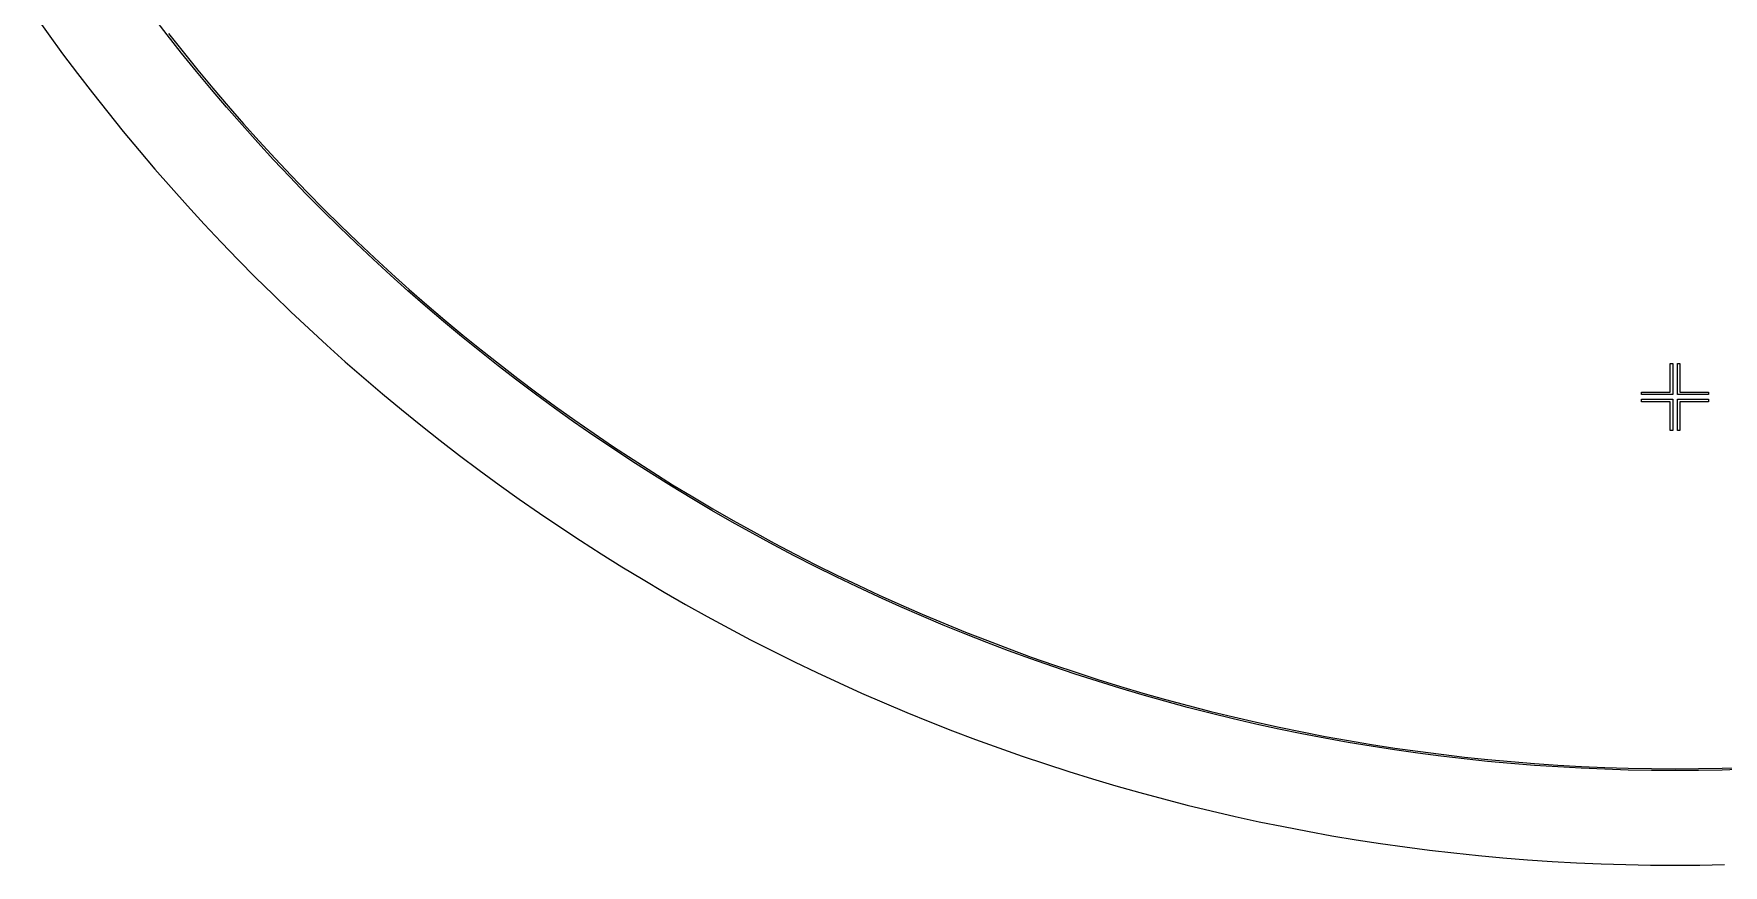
# Model space of a CAD drawing. Extents: x -18 to 85, y -20 to 85.
# Drawn here: x -10.67 to 33.51, y -20.25 to 1.5 of the extents above; entities that cross this region are included whole.
import ezdxf

# ---------------------------------------------------------------- set-up
doc = ezdxf.new("R2010")
doc.units = 0

msp = doc.modelspace()

# ---------------------------------------------------------------- linework, layer by layer
for p, q in [((-10.6732, 2.02008), (-10.299, 1.49562)), ((-7.18703, 1.47305), (-7.56174, 1.95932)), ((-10.299, 1.49562), (-9.9184, 0.9758)), ((-6.80638, 0.99141), (-7.18703, 1.47305)), ((-7.14761, 1.50381), (-6.76733, 1.02266)), ((-9.9184, 0.9758), (-9.53143, 0.46068)), ((-6.41985, 0.51448), (-6.80638, 0.99141)), ((-6.76733, 1.02266), (-6.3812, 0.5462)), ((-9.53143, 0.46068), (-9.13818, -0.04965)), ((-6.02748, 0.04233), (-6.41985, 0.51448)), ((-6.3812, 0.5462), (-5.98923, 0.07452)), ((-5.62936, -0.42497), (-6.02748, 0.04233)), ((-5.98923, 0.07452), (-5.59151, -0.3923)), ((-9.13818, -0.04965), (-8.73869, -0.55512)), ((-5.22554, -0.88734), (-5.62936, -0.42497)), ((-5.59151, -0.3923), (-5.18808, -0.85422)), ((-8.73869, -0.55512), (-8.33304, -1.05565)), ((-5.18808, -0.85422), (-4.77902, -1.31116)), ((-8.33304, -1.05565), (-7.92128, -1.55115)), ((-4.81607, -1.34473), (-5.22554, -0.88734)), ((-4.77902, -1.31116), (-4.3644, -1.76303)), ((-7.92128, -1.55115), (-7.50346, -2.04156)), ((-4.40103, -1.79706), (-4.81607, -1.34473)), ((-4.3644, -1.76303), (-3.94424, -2.20978)), ((-7.50346, -2.04156), (-7.07965, -2.52682)), ((-3.98045, -2.24426), (-4.40103, -1.79706)), ((-7.07965, -2.52682), (-6.64993, -3.00684)), ((-3.55443, -2.68626), (-3.98045, -2.24426)), ((-3.94424, -2.20978), (-3.51865, -2.65135)), ((-6.64993, -3.00684), (-6.21434, -3.48155)), ((-3.12302, -3.12302), (-3.55443, -2.68626)), ((-3.51865, -2.65135), (-3.08766, -3.08766)), ((-3.08766, -3.08766), (-2.65135, -3.51865)), ((-6.21434, -3.48155), (-5.77296, -3.95087)), ((-2.68626, -3.55443), (-3.12302, -3.12302)), ((-2.65135, -3.51865), (-2.20978, -3.94424)), ((-5.77296, -3.95087), (-5.32587, -4.41475)), ((-2.24426, -3.98045), (-2.68626, -3.55443)), ((-2.20978, -3.94424), (-1.76303, -4.3644)), ((-5.32587, -4.41475), (-4.87311, -4.87311)), ((-1.79706, -4.40103), (-2.24426, -3.98045)), ((-1.34473, -4.81607), (-1.79706, -4.40103)), ((-1.76303, -4.3644), (-1.31116, -4.77902)), ((-0.88734, -5.22554), (-1.34473, -4.81607)), ((-1.31116, -4.77902), (-0.85422, -5.18808)), ((-4.87311, -4.87311), (-4.41475, -5.32587)), ((-0.42497, -5.62936), (-0.88734, -5.22554)), ((-0.85422, -5.18808), (-0.3923, -5.59151)), ((-4.41475, -5.32587), (-3.95087, -5.77296)), ((0.04233, -6.02748), (-0.42497, -5.62936)), ((-0.3923, -5.59151), (0.07452, -5.98923)), ((-3.95087, -5.77296), (-3.48155, -6.21434)), ((0.51448, -6.41985), (0.04233, -6.02748)), ((0.07452, -5.98923), (0.5462, -6.3812)), ((-3.48155, -6.21434), (-3.00684, -6.64993)), ((0.99141, -6.80638), (0.51448, -6.41985)), ((0.5462, -6.3812), (1.02266, -6.76733)), ((-3.00684, -6.64993), (-2.52682, -7.07965)), ((1.47305, -7.18703), (0.99141, -6.80638)), ((1.02266, -6.76733), (1.50381, -7.14761)), ((-2.52682, -7.07965), (-2.04156, -7.50346)), ((-2.04156, -7.50346), (-1.55115, -7.92128)), ((1.95932, -7.56174), (1.47305, -7.18703)), ((1.50381, -7.14761), (1.98959, -7.52194)), ((32.125, -7.875), (32.125, -7.125)), ((32.125, -7.125), (32.1875, -7.125)), ((32.1875, -7.125), (32.1875, -7.9375)), ((32.3125, -7.9375), (32.3125, -7.125)), ((32.3125, -7.125), (32.375, -7.125)), ((32.375, -7.125), (32.375, -7.875)), ((-1.55115, -7.92128), (-1.05565, -8.33304)), ((2.45015, -7.93045), (1.95932, -7.56174)), ((1.98959, -7.52194), (2.47993, -7.89029)), ((2.94547, -8.29312), (2.45015, -7.93045)), ((2.47993, -7.89029), (2.97476, -8.25259)), ((31.375, -7.9375), (31.375, -7.875)), ((31.375, -7.875), (32.125, -7.875)), ((32.1875, -7.9375), (31.375, -7.9375)), ((33.125, -7.9375), (32.3125, -7.9375)), ((32.375, -7.875), (33.125, -7.875)), ((33.125, -7.875), (33.125, -7.9375)), ((-1.05565, -8.33304), (-0.55512, -8.73869)), ((3.44521, -8.64967), (2.94547, -8.29312)), ((2.97476, -8.25259), (3.474, -8.6088)), ((31.375, -8.125), (31.375, -8.0625)), ((31.375, -8.0625), (32.1875, -8.0625)), ((32.125, -8.125), (31.375, -8.125)), ((32.125, -8.875), (32.125, -8.125)), ((32.1875, -8.0625), (32.1875, -8.875)), ((32.3125, -8.875), (32.3125, -8.0625)), ((32.3125, -8.0625), (33.125, -8.0625)), ((33.125, -8.125), (32.375, -8.125)), ((32.375, -8.125), (32.375, -8.875)), ((33.125, -8.0625), (33.125, -8.125)), ((-0.55512, -8.73869), (-0.04965, -9.13818)), ((3.94928, -9.00008), (3.44521, -8.64967)), ((3.474, -8.6088), (3.97755, -8.95885)), ((-0.04965, -9.13818), (0.46068, -9.53143)), ((4.45761, -9.34427), (3.94928, -9.00008)), ((3.97755, -8.95885), (4.48538, -9.30269)), ((32.1875, -8.875), (32.125, -8.875)), ((32.375, -8.875), (32.3125, -8.875)), ((0.46068, -9.53143), (0.9758, -9.9184)), ((4.97012, -9.68219), (4.45761, -9.34427)), ((4.48538, -9.30269), (4.99739, -9.64027)), ((5.48676, -10.0138), (4.97012, -9.68219)), ((4.99739, -9.64027), (5.5135, -9.97156)), ((0.9758, -9.9184), (1.49562, -10.299)), ((6.0074, -10.339), (5.48676, -10.0138)), ((5.5135, -9.97156), (6.03363, -10.2965)), ((1.49562, -10.299), (2.02008, -10.6732)), ((6.53201, -10.6579), (6.0074, -10.339)), ((6.03363, -10.2965), (6.55772, -10.615)), ((2.02008, -10.6732), (2.54909, -11.0409)), ((2.54909, -11.0409), (3.08257, -11.4021)), ((7.0605, -10.9702), (6.53201, -10.6579)), ((6.55772, -10.615), (7.08568, -10.927)), ((7.59277, -11.2761), (7.0605, -10.9702)), ((7.08568, -10.927), (7.61742, -11.2326)), ((3.08257, -11.4021), (3.62044, -11.7568)), ((8.12877, -11.5754), (7.59277, -11.2761)), ((7.61742, -11.2326), (8.15288, -11.5316)), ((3.62044, -11.7568), (4.16263, -12.1048)), ((8.66838, -11.8681), (8.12877, -11.5754)), ((8.15288, -11.5316), (8.69196, -11.824)), ((9.21156, -12.1542), (8.66838, -11.8681)), ((8.69196, -11.824), (9.23459, -12.1098)), ((4.16263, -12.1048), (4.70905, -12.4461)), ((9.75819, -12.4335), (9.21156, -12.1542)), ((9.23459, -12.1098), (9.78069, -12.3889)), ((4.70905, -12.4461), (5.25961, -12.7807)), ((5.25961, -12.7807), (5.81424, -13.1086)), ((10.3082, -12.7062), (9.75819, -12.4335)), ((9.78069, -12.3889), (10.3302, -12.6613)), ((10.8616, -12.9721), (10.3082, -12.7062)), ((10.3302, -12.6613), (10.8829, -12.9269)), ((5.81424, -13.1086), (6.37285, -13.4296)), ((11.4181, -13.2311), (10.8616, -12.9721)), ((10.8829, -12.9269), (11.4389, -13.1857)), ((11.9778, -13.4833), (11.4181, -13.2311)), ((11.4389, -13.1857), (11.9981, -13.4376)), ((6.37285, -13.4296), (6.93536, -13.7437)), ((12.5406, -13.7287), (11.9778, -13.4833)), ((11.9981, -13.4376), (12.5603, -13.6827)), ((12.5603, -13.6827), (13.1254, -13.9209)), ((6.93536, -13.7437), (7.50168, -14.0509)), ((7.50168, -14.0509), (8.07173, -14.3511)), ((13.1063, -13.9671), (12.5406, -13.7287)), ((13.6749, -14.1985), (13.1063, -13.9671)), ((13.1254, -13.9209), (13.6934, -14.1521)), ((8.07173, -14.3511), (8.64542, -14.6443)), ((14.2463, -14.423), (13.6749, -14.1985)), ((13.6934, -14.1521), (14.2643, -14.3763)), ((14.8204, -14.6404), (14.2463, -14.423)), ((14.2643, -14.3763), (14.8378, -14.5935)), ((8.64542, -14.6443), (9.22266, -14.9304)), ((9.22266, -14.9304), (9.80336, -15.2094)), ((15.3971, -14.8507), (14.8204, -14.6404)), ((14.8378, -14.5935), (15.4139, -14.8037)), ((15.9764, -15.054), (15.3971, -14.8507)), ((15.4139, -14.8037), (15.9926, -15.0067)), ((15.9926, -15.0067), (16.5738, -15.2027)), ((9.80336, -15.2094), (10.3875, -15.4813)), ((16.5581, -15.2501), (15.9764, -15.054)), ((17.1422, -15.4391), (16.5581, -15.2501)), ((16.5738, -15.2027), (17.1573, -15.3915)), ((17.7285, -15.6209), (17.1422, -15.4391)), ((17.1573, -15.3915), (17.743, -15.5731)), ((10.3875, -15.4813), (10.9748, -15.746)), ((10.9748, -15.746), (11.5654, -16.0035)), ((18.3171, -15.7955), (17.7285, -15.6209)), ((17.743, -15.5731), (18.331, -15.7475)), ((18.9077, -15.9629), (18.3171, -15.7955)), ((18.331, -15.7475), (18.921, -15.9147)), ((11.5654, -16.0035), (12.1591, -16.2537)), ((12.1591, -16.2537), (12.7559, -16.4966)), ((19.5004, -16.123), (18.9077, -15.9629)), ((18.921, -15.9147), (19.5131, -16.0746)), ((20.0949, -16.2758), (19.5004, -16.123)), ((19.5131, -16.0746), (20.1071, -16.2273)), ((20.6913, -16.4213), (20.0949, -16.2758)), ((20.1071, -16.2273), (20.7029, -16.3727)), ((12.7559, -16.4966), (13.3555, -16.7321)), ((13.3555, -16.7321), (13.958, -16.9603)), ((21.2895, -16.5595), (20.6913, -16.4213)), ((20.7029, -16.3727), (21.3004, -16.5107)), ((21.8893, -16.6903), (21.2895, -16.5595)), ((21.3004, -16.5107), (21.8996, -16.6414)), ((22.4906, -16.8138), (21.8893, -16.6903)), ((21.8996, -16.6414), (22.5004, -16.7647)), ((22.5004, -16.7647), (23.1026, -16.8807)), ((13.958, -16.9603), (14.5633, -17.1811)), ((14.5633, -17.1811), (15.1712, -17.3944)), ((23.0934, -16.9298), (22.4906, -16.8138)), ((23.6976, -17.0385), (23.0934, -16.9298)), ((23.1026, -16.8807), (23.7062, -16.9892)), ((24.3031, -17.1398), (23.6976, -17.0385)), ((23.7062, -16.9892), (24.3111, -17.0904)), ((24.9098, -17.2336), (24.3031, -17.1398)), ((24.3111, -17.0904), (24.9171, -17.1841)), ((24.9171, -17.1841), (25.5243, -17.2704)), ((15.1712, -17.3944), (15.7817, -17.6002)), ((15.7817, -17.6002), (16.3947, -17.7986)), ((25.5176, -17.3199), (24.9098, -17.2336)), ((26.1264, -17.3988), (25.5176, -17.3199)), ((25.5243, -17.2704), (26.1325, -17.3492)), ((26.7361, -17.4702), (26.1264, -17.3988)), ((26.1325, -17.3492), (26.7417, -17.4205)), ((27.3467, -17.5341), (26.7361, -17.4702)), ((26.7417, -17.4205), (27.3516, -17.4843)), ((27.958, -17.5905), (27.3467, -17.5341)), ((27.3516, -17.4843), (27.9623, -17.5407)), ((28.5699, -17.6395), (27.958, -17.5905)), ((27.9623, -17.5407), (28.5736, -17.5896)), ((29.1824, -17.6808), (28.5699, -17.6395)), ((28.5736, -17.5896), (29.1855, -17.631)), ((29.1855, -17.631), (29.7979, -17.6648)), ((29.7979, -17.6648), (30.4106, -17.6911)), ((16.3947, -17.7986), (17.0101, -17.9894)), ((17.0101, -17.9894), (17.6277, -18.1726)), ((29.7954, -17.7147), (29.1824, -17.6808)), ((30.4087, -17.7411), (29.7954, -17.7147)), ((31.0223, -17.7599), (30.4087, -17.7411)), ((30.4106, -17.6911), (31.0236, -17.7099)), ((31.6361, -17.7712), (31.0223, -17.7599)), ((31.0236, -17.7099), (31.6367, -17.7212)), ((32.25, -17.775), (31.6361, -17.7712)), ((31.6367, -17.7212), (32.25, -17.725)), ((32.25, -17.725), (32.8633, -17.7212)), ((32.8639, -17.7712), (32.25, -17.775)), ((32.8633, -17.7212), (33.4764, -17.7099)), ((33.4777, -17.7599), (32.8639, -17.7712)), ((33.4764, -17.7099), (34.0894, -17.6911)), ((34.0913, -17.7411), (33.4777, -17.7599)), ((17.6277, -18.1726), (18.2476, -18.3482)), ((18.2476, -18.3482), (18.8696, -18.5163)), ((18.8696, -18.5163), (19.4935, -18.6766)), ((19.4935, -18.6766), (20.1195, -18.8293)), ((20.1195, -18.8293), (20.7472, -18.9743)), ((20.7472, -18.9743), (21.3767, -19.1117)), ((21.3767, -19.1117), (22.0078, -19.2412)), ((22.0078, -19.2412), (22.6404, -19.363)), ((22.6404, -19.363), (23.2745, -19.4771)), ((23.2745, -19.4771), (23.91, -19.5833)), ((23.91, -19.5833), (24.5467, -19.6818)), ((24.5467, -19.6818), (25.1845, -19.7724)), ((25.1845, -19.7724), (25.8234, -19.8552)), ((25.8234, -19.8552), (26.4633, -19.9301)), ((26.4633, -19.9301), (27.1041, -19.9972)), ((27.1041, -19.9972), (27.7457, -20.0564)), ((27.7457, -20.0564), (28.3879, -20.1077)), ((28.3879, -20.1077), (29.0307, -20.1512)), ((29.0307, -20.1512), (29.674, -20.1868)), ((29.674, -20.1868), (30.3176, -20.2144)), ((30.3176, -20.2144), (30.9616, -20.2342)), ((30.9616, -20.2342), (31.6058, -20.246)), ((31.6058, -20.246), (32.25, -20.25)), ((32.25, -20.25), (32.8942, -20.246)), ((32.8942, -20.246), (33.5384, -20.2342))]:
    msp.add_line(p, q)

doc.saveas('drawing.dxf')
